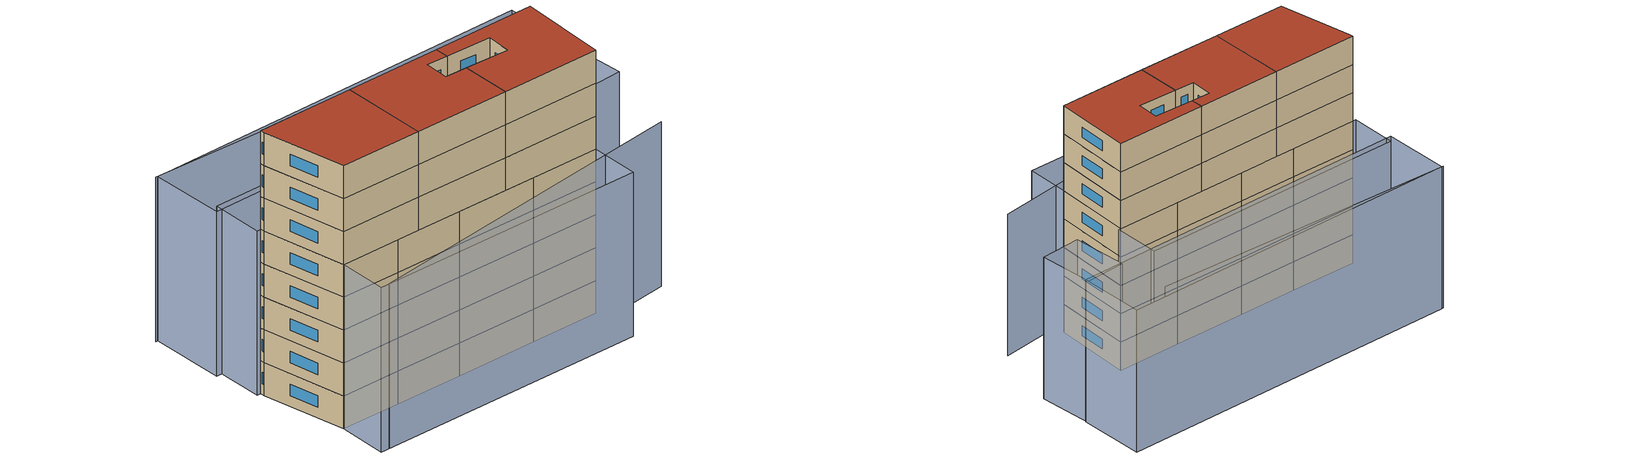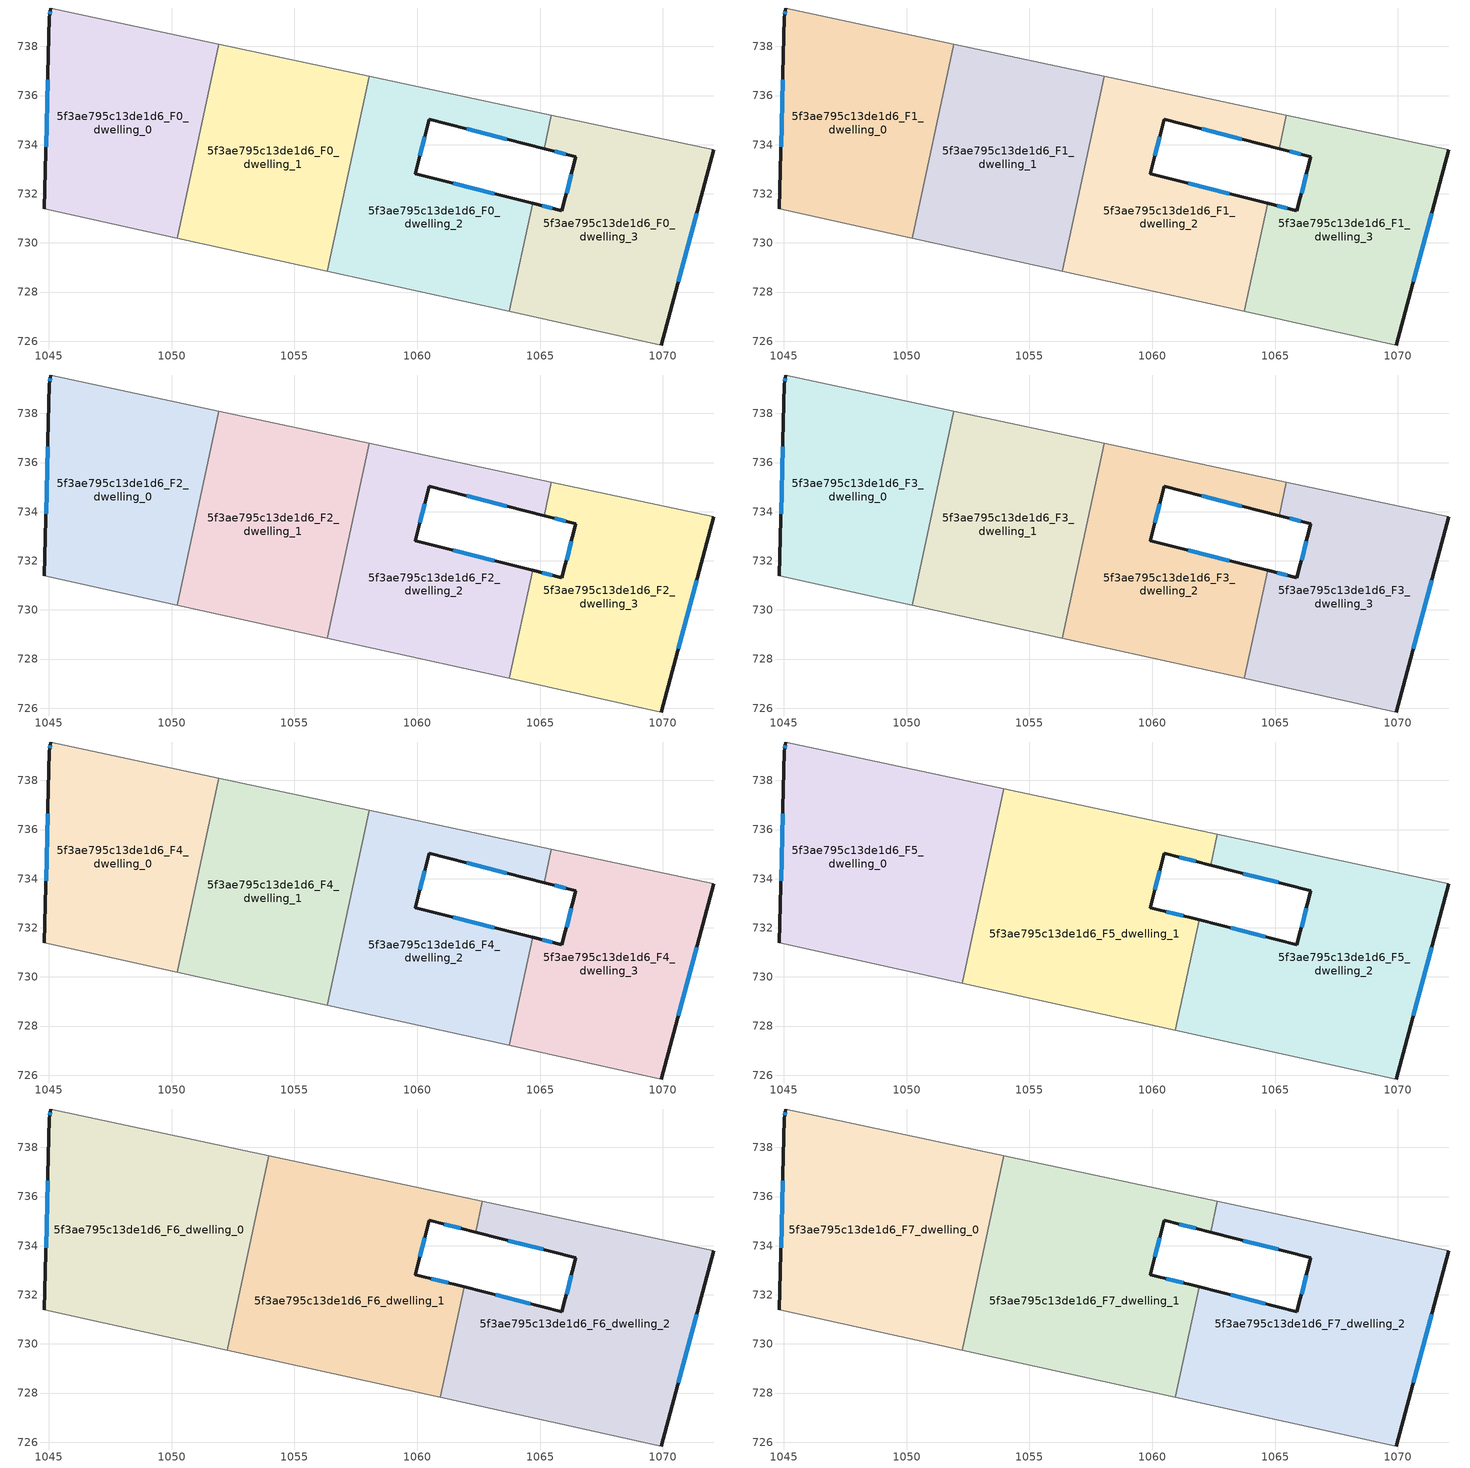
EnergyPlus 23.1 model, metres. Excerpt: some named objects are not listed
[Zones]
5f3ae795c13de1d6_F0_dwelling_0
 floor ground (EU_floor_Construction): 1051.92,738.1 1050.23,730.19 1044.82,731.38 1045.02,739.18 1045.07,739.56 z0
 wall outside (EU_wall_Construction): 1045.07,739.56 1045.02,739.18 1044.82,731.38 z0:3
 wall adiabatic (EU_wall_Construction): 1044.82,731.38 1050.23,730.19 / 1051.92,738.1 1045.07,739.56 z0:3
 wall to 5f3ae795c13de1d6_F0_dwelling_1 (EU_wall_Construction): 1050.23,730.19 1051.92,738.1 z0:3
 window (EU_Window_Construction): 1044.96,736.65 1044.89,733.92 / 1045.06,739.44 1045.04,739.31 z0.98:2.02
5f3ae795c13de1d6_F0_dwelling_1
 floor ground (EU_floor_Construction): 1058.04,736.79 1056.34,728.84 1050.23,730.19 1051.92,738.1 z0
 wall adiabatic (EU_wall_Construction): 1058.04,736.79 1051.92,738.1 / 1050.23,730.19 1056.34,728.84 z0:3
 wall to 5f3ae795c13de1d6_F0_dwelling_2 (EU_wall_Construction): 1056.34,728.84 1058.04,736.79 z0:3
5f3ae795c13de1d6_F0_dwelling_2
 floor ground (EU_floor_Construction): 1065.46,735.2 1065.17,733.84 1060.49,735.03 1059.91,732.82 1064.69,731.62 1063.75,727.21 1056.34,728.84 1058.04,736.79 z0
 wall outside (EU_wall_Construction): 1064.69,731.62 1059.91,732.82 1060.49,735.03 1065.17,733.84 z0:3
 wall to 5f3ae795c13de1d6_F0_dwelling_3 (EU_wall_Construction): 1063.75,727.21 1064.69,731.62 / 1065.17,733.84 1065.46,735.2 z0:3
 wall adiabatic (EU_wall_Construction): 1056.34,728.84 1063.75,727.21 / 1065.46,735.2 1058.04,736.79 z0:3
 window (EU_Window_Construction): 1060.1,733.54 1060.3,734.32 / 1063.14,732.01 1061.47,732.43 / 1062.01,734.64 1063.65,734.23 z0.98:2.02
5f3ae795c13de1d6_F0_dwelling_3
 floor ground (EU_floor_Construction): 1072.06,733.78 1069.94,725.84 1063.75,727.21 1064.69,731.62 1065.89,731.31 1066.46,733.5 1065.17,733.84 1065.46,735.2 z0
 wall outside (EU_wall_Construction): 1065.17,733.84 1066.46,733.5 1065.89,731.31 1064.69,731.62 / 1069.94,725.84 1072.06,733.78 z0:3
 wall adiabatic (EU_wall_Construction): 1072.06,733.78 1065.46,735.2 / 1063.75,727.21 1069.94,725.84 z0:3
 window (EU_Window_Construction): 1065.5,731.41 1065.08,731.52 / 1066.28,732.79 1066.08,732.03 / 1065.59,733.73 1066.04,733.61 / 1070.63,728.43 1071.37,731.2 z0.98:2.02
5f3ae795c13de1d6_F1_dwelling_0
 floor to 5f3ae795c13de1d6_F0_dwelling_0 (EU_floor_Construction): 1051.92,738.1 1050.23,730.19 1044.82,731.38 1045.02,739.18 1045.07,739.56 z3
 wall outside (EU_wall_Construction): 1045.07,739.56 1045.02,739.18 1044.82,731.38 z3:6
 wall adiabatic (EU_wall_Construction): 1044.82,731.38 1050.23,730.19 / 1051.92,738.1 1045.07,739.56 z3:6
 wall to 5f3ae795c13de1d6_F1_dwelling_1 (EU_wall_Construction): 1050.23,730.19 1051.92,738.1 z3:6
 window (EU_Window_Construction): 1044.96,736.65 1044.89,733.92 / 1045.06,739.44 1045.04,739.31 z3.98:5.02
5f3ae795c13de1d6_F1_dwelling_1
 floor to 5f3ae795c13de1d6_F0_dwelling_1 (EU_floor_Construction): 1058.04,736.79 1056.34,728.84 1050.23,730.19 1051.92,738.1 z3
 wall adiabatic (EU_wall_Construction): 1058.04,736.79 1051.92,738.1 / 1050.23,730.19 1056.34,728.84 z3:6
 wall to 5f3ae795c13de1d6_F1_dwelling_2 (EU_wall_Construction): 1056.34,728.84 1058.04,736.79 z3:6
5f3ae795c13de1d6_F1_dwelling_2
 floor to 5f3ae795c13de1d6_F0_dwelling_2 (EU_floor_Construction): 1065.46,735.2 1065.17,733.84 1060.49,735.03 1059.91,732.82 1064.69,731.62 1063.75,727.21 1056.34,728.84 1058.04,736.79 z3
 wall outside (EU_wall_Construction): 1064.69,731.62 1059.91,732.82 1060.49,735.03 1065.17,733.84 z3:6
 wall to 5f3ae795c13de1d6_F1_dwelling_3 (EU_wall_Construction): 1063.75,727.21 1064.69,731.62 / 1065.17,733.84 1065.46,735.2 z3:6
 wall adiabatic (EU_wall_Construction): 1056.34,728.84 1063.75,727.21 / 1065.46,735.2 1058.04,736.79 z3:6
 window (EU_Window_Construction): 1060.1,733.54 1060.3,734.32 / 1063.14,732.01 1061.47,732.43 / 1062.01,734.64 1063.65,734.23 z3.98:5.02
5f3ae795c13de1d6_F1_dwelling_3
 floor to 5f3ae795c13de1d6_F0_dwelling_3 (EU_floor_Construction): 1072.06,733.78 1069.94,725.84 1063.75,727.21 1064.69,731.62 1065.89,731.31 1066.46,733.5 1065.17,733.84 1065.46,735.2 z3
 wall outside (EU_wall_Construction): 1065.17,733.84 1066.46,733.5 1065.89,731.31 1064.69,731.62 / 1069.94,725.84 1072.06,733.78 z3:6
 wall adiabatic (EU_wall_Construction): 1072.06,733.78 1065.46,735.2 / 1063.75,727.21 1069.94,725.84 z3:6
 window (EU_Window_Construction): 1065.5,731.41 1065.08,731.52 / 1066.28,732.79 1066.08,732.03 / 1065.59,733.73 1066.04,733.61 / 1070.63,728.43 1071.37,731.2 z3.98:5.02
5f3ae795c13de1d6_F2_dwelling_0
 floor to 5f3ae795c13de1d6_F1_dwelling_0 (EU_floor_Construction): 1051.92,738.1 1050.23,730.19 1044.82,731.38 1045.02,739.18 1045.07,739.56 z6
 wall outside (EU_wall_Construction): 1045.07,739.56 1045.02,739.18 1044.82,731.38 z6:9
 wall adiabatic (EU_wall_Construction): 1044.82,731.38 1050.23,730.19 / 1051.92,738.1 1045.07,739.56 z6:9
 wall to 5f3ae795c13de1d6_F2_dwelling_1 (EU_wall_Construction): 1050.23,730.19 1051.92,738.1 z6:9
 window (EU_Window_Construction): 1044.96,736.65 1044.89,733.92 / 1045.06,739.44 1045.04,739.31 z6.98:8.02
5f3ae795c13de1d6_F2_dwelling_1
 floor to 5f3ae795c13de1d6_F1_dwelling_1 (EU_floor_Construction): 1058.04,736.79 1056.34,728.84 1050.23,730.19 1051.92,738.1 z6
 wall adiabatic (EU_wall_Construction): 1058.04,736.79 1051.92,738.1 / 1050.23,730.19 1056.34,728.84 z6:9
 wall to 5f3ae795c13de1d6_F2_dwelling_2 (EU_wall_Construction): 1056.34,728.84 1058.04,736.79 z6:9
5f3ae795c13de1d6_F2_dwelling_2
 floor to 5f3ae795c13de1d6_F1_dwelling_2 (EU_floor_Construction): 1065.46,735.2 1065.17,733.84 1060.49,735.03 1059.91,732.82 1064.69,731.62 1063.75,727.21 1056.34,728.84 1058.04,736.79 z6
 wall outside (EU_wall_Construction): 1064.69,731.62 1059.91,732.82 1060.49,735.03 1065.17,733.84 z6:9
 wall to 5f3ae795c13de1d6_F2_dwelling_3 (EU_wall_Construction): 1063.75,727.21 1064.69,731.62 / 1065.17,733.84 1065.46,735.2 z6:9
 wall adiabatic (EU_wall_Construction): 1056.34,728.84 1063.75,727.21 / 1065.46,735.2 1058.04,736.79 z6:9
 window (EU_Window_Construction): 1060.1,733.54 1060.3,734.32 / 1063.14,732.01 1061.47,732.43 / 1062.01,734.64 1063.65,734.23 z6.98:8.02
5f3ae795c13de1d6_F2_dwelling_3
 floor to 5f3ae795c13de1d6_F1_dwelling_3 (EU_floor_Construction): 1072.06,733.78 1069.94,725.84 1063.75,727.21 1064.69,731.62 1065.89,731.31 1066.46,733.5 1065.17,733.84 1065.46,735.2 z6
 wall outside (EU_wall_Construction): 1065.17,733.84 1066.46,733.5 1065.89,731.31 1064.69,731.62 / 1069.94,725.84 1072.06,733.78 z6:9
 wall adiabatic (EU_wall_Construction): 1072.06,733.78 1065.46,735.2 / 1063.75,727.21 1069.94,725.84 z6:9
 window (EU_Window_Construction): 1065.5,731.41 1065.08,731.52 / 1066.28,732.79 1066.08,732.03 / 1065.59,733.73 1066.04,733.61 / 1070.63,728.43 1071.37,731.2 z6.98:8.02
5f3ae795c13de1d6_F3_dwelling_0
 floor to 5f3ae795c13de1d6_F2_dwelling_0 (EU_floor_Construction): 1051.92,738.1 1050.23,730.19 1044.82,731.38 1045.02,739.18 1045.07,739.56 z9
 wall outside (EU_wall_Construction): 1045.07,739.56 1045.02,739.18 1044.82,731.38 z9:12
 wall adiabatic (EU_wall_Construction): 1044.82,731.38 1050.23,730.19 / 1051.92,738.1 1045.07,739.56 z9:12
 wall to 5f3ae795c13de1d6_F3_dwelling_1 (EU_wall_Construction): 1050.23,730.19 1051.92,738.1 z9:12
 window (EU_Window_Construction): 1044.96,736.65 1044.89,733.92 / 1045.06,739.44 1045.04,739.31 z9.98:11.02
5f3ae795c13de1d6_F3_dwelling_1
 floor to 5f3ae795c13de1d6_F2_dwelling_1 (EU_floor_Construction): 1058.04,736.79 1056.34,728.84 1050.23,730.19 1051.92,738.1 z9
 wall adiabatic (EU_wall_Construction): 1058.04,736.79 1051.92,738.1 / 1050.23,730.19 1056.34,728.84 z9:12
 wall to 5f3ae795c13de1d6_F3_dwelling_2 (EU_wall_Construction): 1056.34,728.84 1058.04,736.79 z9:12
5f3ae795c13de1d6_F3_dwelling_2
 floor to 5f3ae795c13de1d6_F2_dwelling_2 (EU_floor_Construction): 1065.46,735.2 1065.17,733.84 1060.49,735.03 1059.91,732.82 1064.69,731.62 1063.75,727.21 1056.34,728.84 1058.04,736.79 z9
 wall outside (EU_wall_Construction): 1064.69,731.62 1059.91,732.82 1060.49,735.03 1065.17,733.84 z9:12
 wall to 5f3ae795c13de1d6_F3_dwelling_3 (EU_wall_Construction): 1063.75,727.21 1064.69,731.62 / 1065.17,733.84 1065.46,735.2 z9:12
 wall adiabatic (EU_wall_Construction): 1056.34,728.84 1063.75,727.21 / 1065.46,735.2 1058.04,736.79 z9:12
 window (EU_Window_Construction): 1060.1,733.54 1060.3,734.32 / 1063.14,732.01 1061.47,732.43 / 1062.01,734.64 1063.65,734.23 z9.98:11.02
5f3ae795c13de1d6_F3_dwelling_3
 floor to 5f3ae795c13de1d6_F2_dwelling_3 (EU_floor_Construction): 1072.06,733.78 1069.94,725.84 1063.75,727.21 1064.69,731.62 1065.89,731.31 1066.46,733.5 1065.17,733.84 1065.46,735.2 z9
 wall outside (EU_wall_Construction): 1065.17,733.84 1066.46,733.5 1065.89,731.31 1064.69,731.62 / 1069.94,725.84 1072.06,733.78 z9:12
 wall adiabatic (EU_wall_Construction): 1072.06,733.78 1065.46,735.2 / 1063.75,727.21 1069.94,725.84 z9:12
 window (EU_Window_Construction): 1065.5,731.41 1065.08,731.52 / 1066.28,732.79 1066.08,732.03 / 1065.59,733.73 1066.04,733.61 / 1070.63,728.43 1071.37,731.2 z9.98:11.02
5f3ae795c13de1d6_F4_dwelling_0
 floor to 5f3ae795c13de1d6_F3_dwelling_0 (EU_floor_Construction): 1051.92,738.1 1050.23,730.19 1044.82,731.38 1045.02,739.18 1045.07,739.56 z12
 wall outside (EU_wall_Construction): 1045.07,739.56 1045.02,739.18 1044.82,731.38 z12:15
 wall adiabatic (EU_wall_Construction): 1044.82,731.38 1050.23,730.19 / 1051.92,738.1 1045.07,739.56 z12:15
 wall to 5f3ae795c13de1d6_F4_dwelling_1 (EU_wall_Construction): 1050.23,730.19 1051.92,738.1 z12:15
 window (EU_Window_Construction): 1044.96,736.65 1044.89,733.92 / 1045.06,739.44 1045.04,739.31 z12.98:14.02
5f3ae795c13de1d6_F4_dwelling_1
 floor to 5f3ae795c13de1d6_F3_dwelling_1 (EU_floor_Construction): 1058.04,736.79 1056.34,728.84 1050.23,730.19 1051.92,738.1 z12
 wall adiabatic (EU_wall_Construction): 1058.04,736.79 1051.92,738.1 / 1050.23,730.19 1056.34,728.84 z12:15
 wall to 5f3ae795c13de1d6_F4_dwelling_2 (EU_wall_Construction): 1056.34,728.84 1058.04,736.79 z12:15
 ceiling adiabatic (EU_roof_Construction): 1056.34,728.84 1058.04,736.79 1053.96,737.66 1052.27,729.74 z15
5f3ae795c13de1d6_F4_dwelling_2
 floor to 5f3ae795c13de1d6_F3_dwelling_2 (EU_floor_Construction): 1065.46,735.2 1065.17,733.84 1060.49,735.03 1059.91,732.82 1064.69,731.62 1063.75,727.21 1056.34,728.84 1058.04,736.79 z12
 wall outside (EU_wall_Construction): 1064.69,731.62 1059.91,732.82 1060.49,735.03 1065.17,733.84 z12:15
 wall to 5f3ae795c13de1d6_F4_dwelling_3 (EU_wall_Construction): 1063.75,727.21 1064.69,731.62 / 1065.17,733.84 1065.46,735.2 z12:15
 wall adiabatic (EU_wall_Construction): 1056.34,728.84 1063.75,727.21 / 1065.46,735.2 1058.04,736.79 z12:15
 window (EU_Window_Construction): 1060.1,733.54 1060.3,734.32 / 1063.14,732.01 1061.47,732.43 / 1062.01,734.64 1063.65,734.23 z12.98:14.02
 ceiling adiabatic (EU_roof_Construction): 1063.75,727.21 1064.69,731.62 1059.91,732.82 1060.49,735.03 1062.38,734.55 1062.65,735.8 1058.04,736.79 1056.34,728.84 z15
5f3ae795c13de1d6_F4_dwelling_3
 floor to 5f3ae795c13de1d6_F3_dwelling_3 (EU_floor_Construction): 1072.06,733.78 1069.94,725.84 1063.75,727.21 1064.69,731.62 1065.89,731.31 1066.46,733.5 1065.17,733.84 1065.46,735.2 z12
 wall outside (EU_wall_Construction): 1065.17,733.84 1066.46,733.5 1065.89,731.31 1064.69,731.62 / 1069.94,725.84 1072.06,733.78 z12:15
 wall adiabatic (EU_wall_Construction): 1072.06,733.78 1065.46,735.2 / 1063.75,727.21 1069.94,725.84 z12:15
 window (EU_Window_Construction): 1065.5,731.41 1065.08,731.52 / 1066.28,732.79 1066.08,732.03 / 1065.59,733.73 1066.04,733.61 / 1070.63,728.43 1071.37,731.2 z12.98:14.02
5f3ae795c13de1d6_F5_dwelling_0
 floor to 5f3ae795c13de1d6_F4_dwelling_0 (EU_floor_Construction): 1051.92,738.1 1050.23,730.19 1044.82,731.38 1045.02,739.18 1045.07,739.56 z15
 floor to 5f3ae795c13de1d6_F4_dwelling_1 (EU_floor_Construction): 1053.96,737.66 1052.27,729.74 1050.23,730.19 1051.92,738.1 z15
 wall outside (EU_wall_Construction): 1045.07,739.56 1045.02,739.18 1044.82,731.38 z15:18
 wall adiabatic (EU_wall_Construction): 1044.82,731.38 1052.27,729.74 / 1053.96,737.66 1045.07,739.56 z15:18
 wall to 5f3ae795c13de1d6_F5_dwelling_1 (EU_wall_Construction): 1052.27,729.74 1053.96,737.66 z15:18
 window (EU_Window_Construction): 1044.96,736.65 1044.89,733.92 / 1045.06,739.44 1045.04,739.31 z15.98:17.02
5f3ae795c13de1d6_F5_dwelling_1
 floor adiabatic (EU_floor_Construction): 1062.65,735.8 1062.38,734.55 1060.49,735.03 1059.91,732.82 1061.9,732.32 1060.94,727.83 1052.27,729.74 1053.96,737.66 z15
 wall outside (EU_wall_Construction): 1061.9,732.32 1059.91,732.82 1060.49,735.03 1062.38,734.55 z15:18
 wall to 5f3ae795c13de1d6_F5_dwelling_2 (EU_wall_Construction): 1060.94,727.83 1061.9,732.32 / 1062.38,734.55 1062.65,735.8 z15:18
 wall adiabatic (EU_wall_Construction): 1052.27,729.74 1060.94,727.83 / 1062.65,735.8 1053.96,737.66 z15:18
 window (EU_Window_Construction): 1060.1,733.54 1060.3,734.32 / 1061.26,732.48 1060.56,732.66 / 1061.11,734.88 1061.77,734.71 z15.98:17.02
5f3ae795c13de1d6_F5_dwelling_2
 floor to 5f3ae795c13de1d6_F4_dwelling_3 (EU_floor_Construction): 1072.06,733.78 1069.94,725.84 1063.75,727.21 1064.69,731.62 1065.89,731.31 1066.46,733.5 1065.17,733.84 1065.46,735.2 z15
 floor to 5f3ae795c13de1d6_F4_dwelling_2 (EU_floor_Construction): 1065.46,735.2 1065.17,733.84 1062.38,734.55 1062.65,735.8 z15
 floor adiabatic (EU_floor_Construction): 1064.69,731.62 1063.75,727.21 1060.94,727.83 1061.9,732.32 z15
 wall outside (EU_wall_Construction): 1062.38,734.55 1066.46,733.5 1065.89,731.31 1061.9,732.32 / 1069.94,725.84 1072.06,733.78 z15:18
 wall adiabatic (EU_wall_Construction): 1072.06,733.78 1062.65,735.8 / 1060.94,727.83 1069.94,725.84 z15:18
 window (EU_Window_Construction): 1064.59,731.64 1063.2,731.99 / 1066.28,732.79 1066.08,732.03 / 1063.71,734.21 1065.13,733.84 / 1070.63,728.43 1071.37,731.2 z15.98:17.02
5f3ae795c13de1d6_F6_dwelling_0
 floor to 5f3ae795c13de1d6_F5_dwelling_0 (EU_floor_Construction): 1053.96,737.66 1052.27,729.74 1044.82,731.38 1045.02,739.18 1045.07,739.56 z18
 wall outside (EU_wall_Construction): 1045.07,739.56 1045.02,739.18 1044.82,731.38 z18:21
 wall adiabatic (EU_wall_Construction): 1044.82,731.38 1052.27,729.74 / 1053.96,737.66 1045.07,739.56 z18:21
 wall to 5f3ae795c13de1d6_F6_dwelling_1 (EU_wall_Construction): 1052.27,729.74 1053.96,737.66 z18:21
 window (EU_Window_Construction): 1044.96,736.65 1044.89,733.92 / 1045.06,739.44 1045.04,739.31 z18.98:20.02
5f3ae795c13de1d6_F6_dwelling_1
 floor to 5f3ae795c13de1d6_F5_dwelling_1 (EU_floor_Construction): 1062.65,735.8 1062.38,734.55 1060.49,735.03 1059.91,732.82 1061.9,732.32 1060.94,727.83 1052.27,729.74 1053.96,737.66 z18
 wall outside (EU_wall_Construction): 1061.9,732.32 1059.91,732.82 1060.49,735.03 1062.38,734.55 z18:21
 wall to 5f3ae795c13de1d6_F6_dwelling_2 (EU_wall_Construction): 1060.94,727.83 1061.9,732.32 / 1062.38,734.55 1062.65,735.8 z18:21
 wall adiabatic (EU_wall_Construction): 1052.27,729.74 1060.94,727.83 / 1062.65,735.8 1053.96,737.66 z18:21
 window (EU_Window_Construction): 1060.1,733.54 1060.3,734.32 / 1061.26,732.48 1060.56,732.66 / 1061.11,734.88 1061.77,734.71 z18.98:20.02
5f3ae795c13de1d6_F6_dwelling_2
 floor to 5f3ae795c13de1d6_F5_dwelling_2 (EU_floor_Construction): 1072.06,733.78 1069.94,725.84 1060.94,727.83 1061.9,732.32 1065.89,731.31 1066.46,733.5 1062.38,734.55 1062.65,735.8 z18
 wall outside (EU_wall_Construction): 1062.38,734.55 1066.46,733.5 1065.89,731.31 1061.9,732.32 / 1069.94,725.84 1072.06,733.78 z18:21
 wall adiabatic (EU_wall_Construction): 1072.06,733.78 1062.65,735.8 / 1060.94,727.83 1069.94,725.84 z18:21
 window (EU_Window_Construction): 1064.59,731.64 1063.2,731.99 / 1066.28,732.79 1066.08,732.03 / 1063.71,734.21 1065.13,733.84 / 1070.63,728.43 1071.37,731.2 z18.98:20.02
5f3ae795c13de1d6_F7_dwelling_0
 floor to 5f3ae795c13de1d6_F6_dwelling_0 (EU_floor_Construction): 1053.96,737.66 1052.27,729.74 1044.82,731.38 1045.02,739.18 1045.07,739.56 z21
 wall outside (EU_wall_Construction): 1045.07,739.56 1045.02,739.18 1044.82,731.38 z21:24
 wall adiabatic (EU_wall_Construction): 1044.82,731.38 1052.27,729.74 / 1053.96,737.66 1045.07,739.56 z21:24
 wall to 5f3ae795c13de1d6_F7_dwelling_1 (EU_wall_Construction): 1052.27,729.74 1053.96,737.66 z21:24
 window (EU_Window_Construction): 1044.96,736.65 1044.89,733.92 / 1045.06,739.44 1045.04,739.31 z21.98:23.02
 roof outside (EU_roof_Construction): 1052.27,729.74 1053.96,737.66 1045.07,739.56 1045.02,739.18 1044.82,731.38 z24
5f3ae795c13de1d6_F7_dwelling_1
 floor to 5f3ae795c13de1d6_F6_dwelling_1 (EU_floor_Construction): 1062.65,735.8 1062.38,734.55 1060.49,735.03 1059.91,732.82 1061.9,732.32 1060.94,727.83 1052.27,729.74 1053.96,737.66 z21
 wall outside (EU_wall_Construction): 1061.9,732.32 1059.91,732.82 1060.49,735.03 1062.38,734.55 z21:24
 wall to 5f3ae795c13de1d6_F7_dwelling_2 (EU_wall_Construction): 1060.94,727.83 1061.9,732.32 / 1062.38,734.55 1062.65,735.8 z21:24
 wall adiabatic (EU_wall_Construction): 1052.27,729.74 1060.94,727.83 / 1062.65,735.8 1053.96,737.66 z21:24
 window (EU_Window_Construction): 1060.1,733.54 1060.3,734.32 / 1061.26,732.48 1060.56,732.66 / 1061.11,734.88 1061.77,734.71 z21.98:23.02
 roof outside (EU_roof_Construction): 1060.94,727.83 1061.9,732.32 1059.91,732.82 1060.49,735.03 1062.38,734.55 1062.65,735.8 1053.96,737.66 1052.27,729.74 z24
5f3ae795c13de1d6_F7_dwelling_2
 floor to 5f3ae795c13de1d6_F6_dwelling_2 (EU_floor_Construction): 1072.06,733.78 1069.94,725.84 1060.94,727.83 1061.9,732.32 1065.89,731.31 1066.46,733.5 1062.38,734.55 1062.65,735.8 z21
 wall outside (EU_wall_Construction): 1062.38,734.55 1066.46,733.5 1065.89,731.31 1061.9,732.32 / 1069.94,725.84 1072.06,733.78 z21:24
 wall adiabatic (EU_wall_Construction): 1072.06,733.78 1062.65,735.8 / 1060.94,727.83 1069.94,725.84 z21:24
 window (EU_Window_Construction): 1064.59,731.64 1063.2,731.99 / 1066.28,732.79 1066.08,732.03 / 1063.71,734.21 1065.13,733.84 / 1070.63,728.43 1071.37,731.2 z21.98:23.02
 roof outside (EU_roof_Construction): 1069.94,725.84 1072.06,733.78 1062.65,735.8 1062.38,734.55 1066.46,733.5 1065.89,731.31 1061.9,732.32 1060.94,727.83 z24
shading: 1044.68,726.89 1076.14,724.19 / 1077.51,742.83 1046.28,750.6 / 1044.82,731.39 1069.94,725.85 / 1069.94,725.85 1068.99,721.53 / 1068.99,721.53 1043.87,727.06 / 1043.87,727.06 1044.82,731.39 / 1080.85,736.76 1079.99,731.12 / 1079.99,731.12 1075.82,731.76 / 1075.82,731.76 1076.68,737.39 / 1076.68,737.39 1080.85,736.76 / 1072.28,733.74 1044.72,739.64 / 1044.72,739.64 1045.73,744.33 / 1045.73,744.33 1073.29,738.43 / 1073.29,738.43 1072.28,733.74 / 1080.8,736.43 1045.07,743.84 / 1045.07,743.84 1046.46,750.55 / 1046.46,750.55 1082.19,743.14 / 1082.19,743.14 1080.8,736.43 z0:15
[Building]
EU S2 Campaign: North Axis=0; Terrain=City; Solar Distribution=FullExterior
[Site:Location]
Bologna: Latitude=44.5; Longitude=11.25; Time Zone=1; Elevation=37
[SizingPeriod:WeatherFileDays]
AnnualSizingPeriod: Begin Month=1; Begin Day of Month=1; End Month=12; End Day of Month=31; Day of Week for Start Day=Monday; Use Weather File Daylight Saving Period=No; Use Weather File Rain and Snow Indicators=No
[MATERIAL]
EU_InternalMass_Material: Roughness=MediumRough; Thickness=0.1; Conductivity=1; Density=1800; Specific Heat=900; Thermal Absorptance=0.9; Solar Absorptance=0.7; Visible Absorptance=0.7
[MATERIAL:NOMASS] Roughness=MediumRough; Thermal Absorptance=0.9; Solar Absorptance=0.7; Visible Absorptance=0.7
Name | Thermal Resistance
EU_wall_NoMass | 0.905828
EU_roof_NoMass | 0.37593
EU_floor_NoMass | 0.67114
[WINDOWMATERIAL:SIMPLEGLAZINGSYSTEM]
EU_Window_SimpleGlazing: UFactor=4.52486; Solar Heat Gain Coefficient=0.85; Visible Transmittance=0.85
[CONSTRUCTION]
EU_wall_Construction: EU_wall_NoMass
EU_roof_Construction: EU_roof_NoMass
EU_floor_Construction: EU_floor_NoMass
EU_Window_Construction: EU_Window_SimpleGlazing
EU_InternalMass_Construction: EU_InternalMass_Material
[ZONE] Type=1; Multiplier=1; Ceiling Height=autocalculate; Floor Area=autocalculate; Part of Total Floor Area=Yes
Name | Volume
5f3ae795c13de1d6_F0_dwelling_0; 5f3ae795c13de1d6_F1_dwelling_0; 5f3ae795c13de1d6_F2_dwelling_0; 5f3ae795c13de1d6_F3_dwelling_0; 5f3ae795c13de1d6_F4_dwelling_0 | 152.116
5f3ae795c13de1d6_F5_dwelling_0; 5f3ae795c13de1d6_F6_dwelling_0; 5f3ae795c13de1d6_F7_dwelling_0 | 202.832
5f3ae795c13de1d6_F0_dwelling_1; 5f3ae795c13de1d6_F1_dwelling_1; 5f3ae795c13de1d6_F2_dwelling_1; 5f3ae795c13de1d6_F3_dwelling_1; 5f3ae795c13de1d6_F4_dwelling_1 | 152.134
5f3ae795c13de1d6_F5_dwelling_1; 5f3ae795c13de1d6_F6_dwelling_1; 5f3ae795c13de1d6_F7_dwelling_1 | 202.824
5f3ae795c13de1d6_F0_dwelling_2; 5f3ae795c13de1d6_F1_dwelling_2; 5f3ae795c13de1d6_F2_dwelling_2; 5f3ae795c13de1d6_F3_dwelling_2; 5f3ae795c13de1d6_F4_dwelling_2 | 152.122
5f3ae795c13de1d6_F5_dwelling_2; 5f3ae795c13de1d6_F6_dwelling_2; 5f3ae795c13de1d6_F7_dwelling_2 | 202.841
5f3ae795c13de1d6_F0_dwelling_3; 5f3ae795c13de1d6_F1_dwelling_3; 5f3ae795c13de1d6_F2_dwelling_3; 5f3ae795c13de1d6_F3_dwelling_3; 5f3ae795c13de1d6_F4_dwelling_3 | 152.115
[INTERNALMASS] Construction=EU_InternalMass_Construction
Name | Zone or ZoneList | Surface Area
5f3ae795c13de1d6_F0_dwelling_0_EU_InternalMass | 5f3ae795c13de1d6_F0_dwelling_0 | 50.7047
5f3ae795c13de1d6_F0_dwelling_1_EU_InternalMass | 5f3ae795c13de1d6_F0_dwelling_1 | 50.7117
5f3ae795c13de1d6_F0_dwelling_2_EU_InternalMass | 5f3ae795c13de1d6_F0_dwelling_2 | 50.7076
5f3ae795c13de1d6_F0_dwelling_3_EU_InternalMass | 5f3ae795c13de1d6_F0_dwelling_3 | 50.7045
5f3ae795c13de1d6_F1_dwelling_0_EU_InternalMass | 5f3ae795c13de1d6_F1_dwelling_0 | 50.7047
5f3ae795c13de1d6_F1_dwelling_1_EU_InternalMass | 5f3ae795c13de1d6_F1_dwelling_1 | 50.7117
5f3ae795c13de1d6_F1_dwelling_2_EU_InternalMass | 5f3ae795c13de1d6_F1_dwelling_2 | 50.7076
5f3ae795c13de1d6_F1_dwelling_3_EU_InternalMass | 5f3ae795c13de1d6_F1_dwelling_3 | 50.7045
5f3ae795c13de1d6_F2_dwelling_0_EU_InternalMass | 5f3ae795c13de1d6_F2_dwelling_0 | 50.7047
5f3ae795c13de1d6_F2_dwelling_1_EU_InternalMass | 5f3ae795c13de1d6_F2_dwelling_1 | 50.7117
5f3ae795c13de1d6_F2_dwelling_2_EU_InternalMass | 5f3ae795c13de1d6_F2_dwelling_2 | 50.7076
5f3ae795c13de1d6_F2_dwelling_3_EU_InternalMass | 5f3ae795c13de1d6_F2_dwelling_3 | 50.7045
5f3ae795c13de1d6_F3_dwelling_0_EU_InternalMass | 5f3ae795c13de1d6_F3_dwelling_0 | 50.7047
5f3ae795c13de1d6_F3_dwelling_1_EU_InternalMass | 5f3ae795c13de1d6_F3_dwelling_1 | 50.7117
5f3ae795c13de1d6_F3_dwelling_2_EU_InternalMass | 5f3ae795c13de1d6_F3_dwelling_2 | 50.7076
5f3ae795c13de1d6_F3_dwelling_3_EU_InternalMass | 5f3ae795c13de1d6_F3_dwelling_3 | 50.7045
5f3ae795c13de1d6_F4_dwelling_0_EU_InternalMass | 5f3ae795c13de1d6_F4_dwelling_0 | 50.7047
5f3ae795c13de1d6_F4_dwelling_1_EU_InternalMass | 5f3ae795c13de1d6_F4_dwelling_1 | 50.7117
5f3ae795c13de1d6_F4_dwelling_2_EU_InternalMass | 5f3ae795c13de1d6_F4_dwelling_2 | 50.7076
5f3ae795c13de1d6_F4_dwelling_3_EU_InternalMass | 5f3ae795c13de1d6_F4_dwelling_3 | 50.7045
5f3ae795c13de1d6_F5_dwelling_0_EU_InternalMass | 5f3ae795c13de1d6_F5_dwelling_0 | 67.6101
5f3ae795c13de1d6_F5_dwelling_1_EU_InternalMass | 5f3ae795c13de1d6_F5_dwelling_1 | 67.6084
5f3ae795c13de1d6_F5_dwelling_2_EU_InternalMass | 5f3ae795c13de1d6_F5_dwelling_2 | 67.6134
5f3ae795c13de1d6_F6_dwelling_0_EU_InternalMass | 5f3ae795c13de1d6_F6_dwelling_0 | 67.6101
5f3ae795c13de1d6_F6_dwelling_1_EU_InternalMass | 5f3ae795c13de1d6_F6_dwelling_1 | 67.6084
5f3ae795c13de1d6_F6_dwelling_2_EU_InternalMass | 5f3ae795c13de1d6_F6_dwelling_2 | 67.6134
5f3ae795c13de1d6_F7_dwelling_0_EU_InternalMass | 5f3ae795c13de1d6_F7_dwelling_0 | 67.6101
5f3ae795c13de1d6_F7_dwelling_1_EU_InternalMass | 5f3ae795c13de1d6_F7_dwelling_1 | 67.6084
5f3ae795c13de1d6_F7_dwelling_2_EU_InternalMass | 5f3ae795c13de1d6_F7_dwelling_2 | 67.6134
[OTHEREQUIPMENT] Fuel Type=Electricity; Design Level Calculation Method=Watts/Area; Power per Zone Floor Area=1; Fraction Latent=0; Fraction Radiant=0; Fraction Lost=0; Carbon Dioxide Generation Rate=0; EndUse Subcategory=EU_Step8_InternalGains
Name | Zone or ZoneList or Space or SpaceList | Schedule
EU_Step8_InternalGain_5f3ae795c13de1d6_F0_dwelling_0_f000 | 5f3ae795c13de1d6_F0_dwelling_0 | EU_Step8_GainSchedule_5f3ae795c13de1d6_F0_dwelling_0_f000
EU_Step8_InternalGain_5f3ae795c13de1d6_F0_dwelling_1_f000 | 5f3ae795c13de1d6_F0_dwelling_1 | EU_Step8_GainSchedule_5f3ae795c13de1d6_F0_dwelling_1_f000
EU_Step8_InternalGain_5f3ae795c13de1d6_F0_dwelling_2_f000 | 5f3ae795c13de1d6_F0_dwelling_2 | EU_Step8_GainSchedule_5f3ae795c13de1d6_F0_dwelling_2_f000
EU_Step8_InternalGain_5f3ae795c13de1d6_F0_dwelling_3_f000 | 5f3ae795c13de1d6_F0_dwelling_3 | EU_Step8_GainSchedule_5f3ae795c13de1d6_F0_dwelling_3_f000
EU_Step8_InternalGain_5f3ae795c13de1d6_F1_dwelling_0_f000 | 5f3ae795c13de1d6_F1_dwelling_0 | EU_Step8_GainSchedule_5f3ae795c13de1d6_F1_dwelling_0_f000
EU_Step8_InternalGain_5f3ae795c13de1d6_F1_dwelling_1_f000 | 5f3ae795c13de1d6_F1_dwelling_1 | EU_Step8_GainSchedule_5f3ae795c13de1d6_F1_dwelling_1_f000
EU_Step8_InternalGain_5f3ae795c13de1d6_F1_dwelling_2_f000 | 5f3ae795c13de1d6_F1_dwelling_2 | EU_Step8_GainSchedule_5f3ae795c13de1d6_F1_dwelling_2_f000
EU_Step8_InternalGain_5f3ae795c13de1d6_F1_dwelling_3_f000 | 5f3ae795c13de1d6_F1_dwelling_3 | EU_Step8_GainSchedule_5f3ae795c13de1d6_F1_dwelling_3_f000
EU_Step8_InternalGain_5f3ae795c13de1d6_F2_dwelling_0_f000 | 5f3ae795c13de1d6_F2_dwelling_0 | EU_Step8_GainSchedule_5f3ae795c13de1d6_F2_dwelling_0_f000
EU_Step8_InternalGain_5f3ae795c13de1d6_F2_dwelling_1_f000 | 5f3ae795c13de1d6_F2_dwelling_1 | EU_Step8_GainSchedule_5f3ae795c13de1d6_F2_dwelling_1_f000
EU_Step8_InternalGain_5f3ae795c13de1d6_F2_dwelling_2_f000 | 5f3ae795c13de1d6_F2_dwelling_2 | EU_Step8_GainSchedule_5f3ae795c13de1d6_F2_dwelling_2_f000
EU_Step8_InternalGain_5f3ae795c13de1d6_F2_dwelling_3_f000 | 5f3ae795c13de1d6_F2_dwelling_3 | EU_Step8_GainSchedule_5f3ae795c13de1d6_F2_dwelling_3_f000
EU_Step8_InternalGain_5f3ae795c13de1d6_F3_dwelling_0_f000 | 5f3ae795c13de1d6_F3_dwelling_0 | EU_Step8_GainSchedule_5f3ae795c13de1d6_F3_dwelling_0_f000
EU_Step8_InternalGain_5f3ae795c13de1d6_F3_dwelling_1_f000 | 5f3ae795c13de1d6_F3_dwelling_1 | EU_Step8_GainSchedule_5f3ae795c13de1d6_F3_dwelling_1_f000
EU_Step8_InternalGain_5f3ae795c13de1d6_F3_dwelling_2_f000 | 5f3ae795c13de1d6_F3_dwelling_2 | EU_Step8_GainSchedule_5f3ae795c13de1d6_F3_dwelling_2_f000
EU_Step8_InternalGain_5f3ae795c13de1d6_F3_dwelling_3_f000 | 5f3ae795c13de1d6_F3_dwelling_3 | EU_Step8_GainSchedule_5f3ae795c13de1d6_F3_dwelling_3_f000
EU_Step8_InternalGain_5f3ae795c13de1d6_F4_dwelling_0_f000 | 5f3ae795c13de1d6_F4_dwelling_0 | EU_Step8_GainSchedule_5f3ae795c13de1d6_F4_dwelling_0_f000
EU_Step8_InternalGain_5f3ae795c13de1d6_F4_dwelling_1_f000 | 5f3ae795c13de1d6_F4_dwelling_1 | EU_Step8_GainSchedule_5f3ae795c13de1d6_F4_dwelling_1_f000
EU_Step8_InternalGain_5f3ae795c13de1d6_F4_dwelling_2_f000 | 5f3ae795c13de1d6_F4_dwelling_2 | EU_Step8_GainSchedule_5f3ae795c13de1d6_F4_dwelling_2_f000
EU_Step8_InternalGain_5f3ae795c13de1d6_F4_dwelling_3_f000 | 5f3ae795c13de1d6_F4_dwelling_3 | EU_Step8_GainSchedule_5f3ae795c13de1d6_F4_dwelling_3_f000
EU_Step8_InternalGain_5f3ae795c13de1d6_F5_dwelling_0_f000 | 5f3ae795c13de1d6_F5_dwelling_0 | EU_Step8_GainSchedule_5f3ae795c13de1d6_F5_dwelling_0_f000
EU_Step8_InternalGain_5f3ae795c13de1d6_F5_dwelling_1_f000 | 5f3ae795c13de1d6_F5_dwelling_1 | EU_Step8_GainSchedule_5f3ae795c13de1d6_F5_dwelling_1_f000
EU_Step8_InternalGain_5f3ae795c13de1d6_F5_dwelling_2_f000 | 5f3ae795c13de1d6_F5_dwelling_2 | EU_Step8_GainSchedule_5f3ae795c13de1d6_F5_dwelling_2_f000
EU_Step8_InternalGain_5f3ae795c13de1d6_F6_dwelling_0_f000 | 5f3ae795c13de1d6_F6_dwelling_0 | EU_Step8_GainSchedule_5f3ae795c13de1d6_F6_dwelling_0_f000
EU_Step8_InternalGain_5f3ae795c13de1d6_F6_dwelling_1_f000 | 5f3ae795c13de1d6_F6_dwelling_1 | EU_Step8_GainSchedule_5f3ae795c13de1d6_F6_dwelling_1_f000
EU_Step8_InternalGain_5f3ae795c13de1d6_F6_dwelling_2_f000 | 5f3ae795c13de1d6_F6_dwelling_2 | EU_Step8_GainSchedule_5f3ae795c13de1d6_F6_dwelling_2_f000
EU_Step8_InternalGain_5f3ae795c13de1d6_F7_dwelling_0_f000 | 5f3ae795c13de1d6_F7_dwelling_0 | EU_Step8_GainSchedule_5f3ae795c13de1d6_F7_dwelling_0_f000
EU_Step8_InternalGain_5f3ae795c13de1d6_F7_dwelling_1_f000 | 5f3ae795c13de1d6_F7_dwelling_1 | EU_Step8_GainSchedule_5f3ae795c13de1d6_F7_dwelling_1_f000
EU_Step8_InternalGain_5f3ae795c13de1d6_F7_dwelling_2_f000 | 5f3ae795c13de1d6_F7_dwelling_2 | EU_Step8_GainSchedule_5f3ae795c13de1d6_F7_dwelling_2_f000
[ZONEVENTILATION:DESIGNFLOWRATE] Schedule=EU_AlwaysOn; Design Flow Rate Calculation Method=AirChanges/Hour; Air Changes per Hour=0.73129; Ventilation Type=Natural; Fan Pressure Rise=0; Fan Total Efficiency=1; Constant Term Coefficient=1; Temperature Term Coefficient=0; Velocity Term Coefficient=0; Velocity Squared Term Coefficient=0; Minimum Indoor Temperature=-100; Maximum Indoor Temperature=100; Delta Temperature=-100; Minimum Outdoor Temperature=-100; Maximum Outdoor Temperature=100; Maximum Wind Speed=40
Name | Zone or ZoneList or Space or SpaceList
EU_ConstantAir_5f3ae795c13de1d6_F0_dwelling_0 | 5f3ae795c13de1d6_F0_dwelling_0
EU_ConstantAir_5f3ae795c13de1d6_F0_dwelling_1 | 5f3ae795c13de1d6_F0_dwelling_1
EU_ConstantAir_5f3ae795c13de1d6_F0_dwelling_2 | 5f3ae795c13de1d6_F0_dwelling_2
EU_ConstantAir_5f3ae795c13de1d6_F0_dwelling_3 | 5f3ae795c13de1d6_F0_dwelling_3
EU_ConstantAir_5f3ae795c13de1d6_F1_dwelling_0 | 5f3ae795c13de1d6_F1_dwelling_0
EU_ConstantAir_5f3ae795c13de1d6_F1_dwelling_1 | 5f3ae795c13de1d6_F1_dwelling_1
EU_ConstantAir_5f3ae795c13de1d6_F1_dwelling_2 | 5f3ae795c13de1d6_F1_dwelling_2
EU_ConstantAir_5f3ae795c13de1d6_F1_dwelling_3 | 5f3ae795c13de1d6_F1_dwelling_3
EU_ConstantAir_5f3ae795c13de1d6_F2_dwelling_0 | 5f3ae795c13de1d6_F2_dwelling_0
EU_ConstantAir_5f3ae795c13de1d6_F2_dwelling_1 | 5f3ae795c13de1d6_F2_dwelling_1
EU_ConstantAir_5f3ae795c13de1d6_F2_dwelling_2 | 5f3ae795c13de1d6_F2_dwelling_2
EU_ConstantAir_5f3ae795c13de1d6_F2_dwelling_3 | 5f3ae795c13de1d6_F2_dwelling_3
EU_ConstantAir_5f3ae795c13de1d6_F3_dwelling_0 | 5f3ae795c13de1d6_F3_dwelling_0
EU_ConstantAir_5f3ae795c13de1d6_F3_dwelling_1 | 5f3ae795c13de1d6_F3_dwelling_1
EU_ConstantAir_5f3ae795c13de1d6_F3_dwelling_2 | 5f3ae795c13de1d6_F3_dwelling_2
EU_ConstantAir_5f3ae795c13de1d6_F3_dwelling_3 | 5f3ae795c13de1d6_F3_dwelling_3
EU_ConstantAir_5f3ae795c13de1d6_F4_dwelling_0 | 5f3ae795c13de1d6_F4_dwelling_0
EU_ConstantAir_5f3ae795c13de1d6_F4_dwelling_1 | 5f3ae795c13de1d6_F4_dwelling_1
EU_ConstantAir_5f3ae795c13de1d6_F4_dwelling_2 | 5f3ae795c13de1d6_F4_dwelling_2
EU_ConstantAir_5f3ae795c13de1d6_F4_dwelling_3 | 5f3ae795c13de1d6_F4_dwelling_3
EU_ConstantAir_5f3ae795c13de1d6_F5_dwelling_0 | 5f3ae795c13de1d6_F5_dwelling_0
EU_ConstantAir_5f3ae795c13de1d6_F5_dwelling_1 | 5f3ae795c13de1d6_F5_dwelling_1
EU_ConstantAir_5f3ae795c13de1d6_F5_dwelling_2 | 5f3ae795c13de1d6_F5_dwelling_2
EU_ConstantAir_5f3ae795c13de1d6_F6_dwelling_0 | 5f3ae795c13de1d6_F6_dwelling_0
EU_ConstantAir_5f3ae795c13de1d6_F6_dwelling_1 | 5f3ae795c13de1d6_F6_dwelling_1
EU_ConstantAir_5f3ae795c13de1d6_F6_dwelling_2 | 5f3ae795c13de1d6_F6_dwelling_2
EU_ConstantAir_5f3ae795c13de1d6_F7_dwelling_0 | 5f3ae795c13de1d6_F7_dwelling_0
EU_ConstantAir_5f3ae795c13de1d6_F7_dwelling_1 | 5f3ae795c13de1d6_F7_dwelling_1
EU_ConstantAir_5f3ae795c13de1d6_F7_dwelling_2 | 5f3ae795c13de1d6_F7_dwelling_2
[HVACTEMPLATE:ZONE:IDEALLOADSAIRSYSTEM] System Availability Schedule=EU_AlwaysOn; Maximum Heating Supply Air Temperature=50; Minimum Cooling Supply Air Temperature=13; Maximum Heating Supply Air Humidity Ratio=0.0156; Minimum Cooling Supply Air Humidity Ratio=0.0077; Heating Limit=NoLimit; Cooling Limit=NoLimit; Heating Availability Schedule=EU_AlwaysOn; Cooling Availability Schedule=EU_CoolingOff; Dehumidification Control Type=ConstantSensibleHeatRatio; Cooling Sensible Heat Ratio=0.7; Dehumidification Setpoint=60; Humidification Control Type=None; Humidification Setpoint=30; Outdoor Air Method=None; Outdoor Air Flow Rate per Person=0.00944; Outdoor Air Flow Rate per Zone Floor Area=0; Outdoor Air Flow Rate per Zone=0; Demand Controlled Ventilation Type=None; Outdoor Air Economizer Type=NoEconomizer; Heat Recovery Type=None; Sensible Heat Recovery Effectiveness=0.7; Latent Heat Recovery Effectiveness=0.65
Name | Template Thermostat
5f3ae795c13de1d6_F0_dwelling_0 | EU_HeatOnly_5f3ae795c13de1d6_F0_dwelling_0
5f3ae795c13de1d6_F0_dwelling_1 | EU_HeatOnly_5f3ae795c13de1d6_F0_dwelling_1
5f3ae795c13de1d6_F0_dwelling_2 | EU_HeatOnly_5f3ae795c13de1d6_F0_dwelling_2
5f3ae795c13de1d6_F0_dwelling_3 | EU_HeatOnly_5f3ae795c13de1d6_F0_dwelling_3
5f3ae795c13de1d6_F1_dwelling_0 | EU_HeatOnly_5f3ae795c13de1d6_F1_dwelling_0
5f3ae795c13de1d6_F1_dwelling_1 | EU_HeatOnly_5f3ae795c13de1d6_F1_dwelling_1
5f3ae795c13de1d6_F1_dwelling_2 | EU_HeatOnly_5f3ae795c13de1d6_F1_dwelling_2
5f3ae795c13de1d6_F1_dwelling_3 | EU_HeatOnly_5f3ae795c13de1d6_F1_dwelling_3
5f3ae795c13de1d6_F2_dwelling_0 | EU_HeatOnly_5f3ae795c13de1d6_F2_dwelling_0
5f3ae795c13de1d6_F2_dwelling_1 | EU_HeatOnly_5f3ae795c13de1d6_F2_dwelling_1
5f3ae795c13de1d6_F2_dwelling_2 | EU_HeatOnly_5f3ae795c13de1d6_F2_dwelling_2
5f3ae795c13de1d6_F2_dwelling_3 | EU_HeatOnly_5f3ae795c13de1d6_F2_dwelling_3
5f3ae795c13de1d6_F3_dwelling_0 | EU_HeatOnly_5f3ae795c13de1d6_F3_dwelling_0
5f3ae795c13de1d6_F3_dwelling_1 | EU_HeatOnly_5f3ae795c13de1d6_F3_dwelling_1
5f3ae795c13de1d6_F3_dwelling_2 | EU_HeatOnly_5f3ae795c13de1d6_F3_dwelling_2
5f3ae795c13de1d6_F3_dwelling_3 | EU_HeatOnly_5f3ae795c13de1d6_F3_dwelling_3
5f3ae795c13de1d6_F4_dwelling_0 | EU_HeatOnly_5f3ae795c13de1d6_F4_dwelling_0
5f3ae795c13de1d6_F4_dwelling_1 | EU_HeatOnly_5f3ae795c13de1d6_F4_dwelling_1
5f3ae795c13de1d6_F4_dwelling_2 | EU_HeatOnly_5f3ae795c13de1d6_F4_dwelling_2
5f3ae795c13de1d6_F4_dwelling_3 | EU_HeatOnly_5f3ae795c13de1d6_F4_dwelling_3
5f3ae795c13de1d6_F5_dwelling_0 | EU_HeatOnly_5f3ae795c13de1d6_F5_dwelling_0
5f3ae795c13de1d6_F5_dwelling_1 | EU_HeatOnly_5f3ae795c13de1d6_F5_dwelling_1
5f3ae795c13de1d6_F5_dwelling_2 | EU_HeatOnly_5f3ae795c13de1d6_F5_dwelling_2
5f3ae795c13de1d6_F6_dwelling_0 | EU_HeatOnly_5f3ae795c13de1d6_F6_dwelling_0
5f3ae795c13de1d6_F6_dwelling_1 | EU_HeatOnly_5f3ae795c13de1d6_F6_dwelling_1
5f3ae795c13de1d6_F6_dwelling_2 | EU_HeatOnly_5f3ae795c13de1d6_F6_dwelling_2
5f3ae795c13de1d6_F7_dwelling_0 | EU_HeatOnly_5f3ae795c13de1d6_F7_dwelling_0
5f3ae795c13de1d6_F7_dwelling_1 | EU_HeatOnly_5f3ae795c13de1d6_F7_dwelling_1
5f3ae795c13de1d6_F7_dwelling_2 | EU_HeatOnly_5f3ae795c13de1d6_F7_dwelling_2
[SIZING:ZONE] Zone Cooling Design Supply Air Temperature Input Method=SupplyAirTemperature; Zone Cooling Design Supply Air Temperature=13; Zone Heating Design Supply Air Temperature Input Method=SupplyAirTemperature; Zone Heating Design Supply Air Temperature=50; Zone Cooling Design Supply Air Humidity Ratio=0.008; Zone Heating Design Supply Air Humidity Ratio=0.008; Cooling Design Air Flow Method=DesignDay; Cooling Design Air Flow Rate=0; Cooling Minimum Air Flow per Zone Floor Area=0.000762; Cooling Minimum Air Flow=0; Cooling Minimum Air Flow Fraction=0.2; Heating Design Air Flow Method=DesignDay; Heating Design Air Flow Rate=0; Heating Maximum Air Flow per Zone Floor Area=0.002032; Heating Maximum Air Flow=0.141576; Heating Maximum Air Flow Fraction=0.3; Account for Dedicated Outdoor Air System=No; Dedicated Outdoor Air System Control Strategy=NeutralSupplyAir; Dedicated Outdoor Air Low Setpoint Temperature for Design=autosize; Dedicated Outdoor Air High Setpoint Temperature for Design=autosize; Zone Load Sizing Method=Sensible Load Only No Latent Load; Zone Latent Cooling Design Supply Air Humidity Ratio Input Method=HumidityRatioDifference; Zone Cooling Design Supply Air Humidity Ratio Difference=0.005; Zone Latent Heating Design Supply Air Humidity Ratio Input Method=HumidityRatioDifference; Zone Humidification Design Supply Air Humidity Ratio Difference=0.005
5f3ae795c13de1d6_F0_dwelling_0; 5f3ae795c13de1d6_F0_dwelling_1; 5f3ae795c13de1d6_F0_dwelling_2; 5f3ae795c13de1d6_F0_dwelling_3; 5f3ae795c13de1d6_F1_dwelling_0; 5f3ae795c13de1d6_F1_dwelling_1; 5f3ae795c13de1d6_F1_dwelling_2; 5f3ae795c13de1d6_F1_dwelling_3; 5f3ae795c13de1d6_F2_dwelling_0; 5f3ae795c13de1d6_F2_dwelling_1; 5f3ae795c13de1d6_F2_dwelling_2; 5f3ae795c13de1d6_F2_dwelling_3; 5f3ae795c13de1d6_F3_dwelling_0; 5f3ae795c13de1d6_F3_dwelling_1; 5f3ae795c13de1d6_F3_dwelling_2; 5f3ae795c13de1d6_F3_dwelling_3; 5f3ae795c13de1d6_F4_dwelling_0; 5f3ae795c13de1d6_F4_dwelling_1; 5f3ae795c13de1d6_F4_dwelling_2; 5f3ae795c13de1d6_F4_dwelling_3; 5f3ae795c13de1d6_F5_dwelling_0; 5f3ae795c13de1d6_F5_dwelling_1; 5f3ae795c13de1d6_F5_dwelling_2; 5f3ae795c13de1d6_F6_dwelling_0; 5f3ae795c13de1d6_F6_dwelling_1; 5f3ae795c13de1d6_F6_dwelling_2; 5f3ae795c13de1d6_F7_dwelling_0; 5f3ae795c13de1d6_F7_dwelling_1; 5f3ae795c13de1d6_F7_dwelling_2
[SCHEDULE:CONSTANT]
Name | Hourly Value
EU_AlwaysOn | 1
EU_CoolingOff | 0
[SCHEDULE:FILE] Column Number=1; Rows to Skip at Top=0; Number of Hours of Data=8760; Column Separator=Comma; Interpolate to Timestep=No; Minutes per Item=60; Adjust Schedule for Daylight Savings=Yes
Name | File
EU_Step8_GainSchedule_5f3ae795c13de1d6_F0_dwelling_0_f000 | ../../schedules/5f3ae795c13de1d6/5f3ae795c13de1d6_F0_dwelling_0_f000_gain.csv
EU_Step8_GainSchedule_5f3ae795c13de1d6_F0_dwelling_1_f000 | ../../schedules/5f3ae795c13de1d6/5f3ae795c13de1d6_F0_dwelling_1_f000_gain.csv
EU_Step8_GainSchedule_5f3ae795c13de1d6_F0_dwelling_2_f000 | ../../schedules/5f3ae795c13de1d6/5f3ae795c13de1d6_F0_dwelling_2_f000_gain.csv
EU_Step8_GainSchedule_5f3ae795c13de1d6_F0_dwelling_3_f000 | ../../schedules/5f3ae795c13de1d6/5f3ae795c13de1d6_F0_dwelling_3_f000_gain.csv
EU_Step8_GainSchedule_5f3ae795c13de1d6_F1_dwelling_0_f000 | ../../schedules/5f3ae795c13de1d6/5f3ae795c13de1d6_F1_dwelling_0_f000_gain.csv
EU_Step8_GainSchedule_5f3ae795c13de1d6_F1_dwelling_1_f000 | ../../schedules/5f3ae795c13de1d6/5f3ae795c13de1d6_F1_dwelling_1_f000_gain.csv
EU_Step8_GainSchedule_5f3ae795c13de1d6_F1_dwelling_2_f000 | ../../schedules/5f3ae795c13de1d6/5f3ae795c13de1d6_F1_dwelling_2_f000_gain.csv
EU_Step8_GainSchedule_5f3ae795c13de1d6_F1_dwelling_3_f000 | ../../schedules/5f3ae795c13de1d6/5f3ae795c13de1d6_F1_dwelling_3_f000_gain.csv
EU_Step8_GainSchedule_5f3ae795c13de1d6_F2_dwelling_0_f000 | ../../schedules/5f3ae795c13de1d6/5f3ae795c13de1d6_F2_dwelling_0_f000_gain.csv
EU_Step8_GainSchedule_5f3ae795c13de1d6_F2_dwelling_1_f000 | ../../schedules/5f3ae795c13de1d6/5f3ae795c13de1d6_F2_dwelling_1_f000_gain.csv
EU_Step8_GainSchedule_5f3ae795c13de1d6_F2_dwelling_2_f000 | ../../schedules/5f3ae795c13de1d6/5f3ae795c13de1d6_F2_dwelling_2_f000_gain.csv
EU_Step8_GainSchedule_5f3ae795c13de1d6_F2_dwelling_3_f000 | ../../schedules/5f3ae795c13de1d6/5f3ae795c13de1d6_F2_dwelling_3_f000_gain.csv
EU_Step8_GainSchedule_5f3ae795c13de1d6_F3_dwelling_0_f000 | ../../schedules/5f3ae795c13de1d6/5f3ae795c13de1d6_F3_dwelling_0_f000_gain.csv
EU_Step8_GainSchedule_5f3ae795c13de1d6_F3_dwelling_1_f000 | ../../schedules/5f3ae795c13de1d6/5f3ae795c13de1d6_F3_dwelling_1_f000_gain.csv
EU_Step8_GainSchedule_5f3ae795c13de1d6_F3_dwelling_2_f000 | ../../schedules/5f3ae795c13de1d6/5f3ae795c13de1d6_F3_dwelling_2_f000_gain.csv
EU_Step8_GainSchedule_5f3ae795c13de1d6_F3_dwelling_3_f000 | ../../schedules/5f3ae795c13de1d6/5f3ae795c13de1d6_F3_dwelling_3_f000_gain.csv
EU_Step8_GainSchedule_5f3ae795c13de1d6_F4_dwelling_0_f000 | ../../schedules/5f3ae795c13de1d6/5f3ae795c13de1d6_F4_dwelling_0_f000_gain.csv
EU_Step8_GainSchedule_5f3ae795c13de1d6_F4_dwelling_1_f000 | ../../schedules/5f3ae795c13de1d6/5f3ae795c13de1d6_F4_dwelling_1_f000_gain.csv
EU_Step8_GainSchedule_5f3ae795c13de1d6_F4_dwelling_2_f000 | ../../schedules/5f3ae795c13de1d6/5f3ae795c13de1d6_F4_dwelling_2_f000_gain.csv
EU_Step8_GainSchedule_5f3ae795c13de1d6_F4_dwelling_3_f000 | ../../schedules/5f3ae795c13de1d6/5f3ae795c13de1d6_F4_dwelling_3_f000_gain.csv
EU_Step8_GainSchedule_5f3ae795c13de1d6_F5_dwelling_0_f000 | ../../schedules/5f3ae795c13de1d6/5f3ae795c13de1d6_F5_dwelling_0_f000_gain.csv
EU_Step8_GainSchedule_5f3ae795c13de1d6_F5_dwelling_1_f000 | ../../schedules/5f3ae795c13de1d6/5f3ae795c13de1d6_F5_dwelling_1_f000_gain.csv
EU_Step8_GainSchedule_5f3ae795c13de1d6_F5_dwelling_2_f000 | ../../schedules/5f3ae795c13de1d6/5f3ae795c13de1d6_F5_dwelling_2_f000_gain.csv
EU_Step8_GainSchedule_5f3ae795c13de1d6_F6_dwelling_0_f000 | ../../schedules/5f3ae795c13de1d6/5f3ae795c13de1d6_F6_dwelling_0_f000_gain.csv
EU_Step8_GainSchedule_5f3ae795c13de1d6_F6_dwelling_1_f000 | ../../schedules/5f3ae795c13de1d6/5f3ae795c13de1d6_F6_dwelling_1_f000_gain.csv
EU_Step8_GainSchedule_5f3ae795c13de1d6_F6_dwelling_2_f000 | ../../schedules/5f3ae795c13de1d6/5f3ae795c13de1d6_F6_dwelling_2_f000_gain.csv
EU_Step8_GainSchedule_5f3ae795c13de1d6_F7_dwelling_0_f000 | ../../schedules/5f3ae795c13de1d6/5f3ae795c13de1d6_F7_dwelling_0_f000_gain.csv
EU_Step8_GainSchedule_5f3ae795c13de1d6_F7_dwelling_1_f000 | ../../schedules/5f3ae795c13de1d6/5f3ae795c13de1d6_F7_dwelling_1_f000_gain.csv
EU_Step8_GainSchedule_5f3ae795c13de1d6_F7_dwelling_2_f000 | ../../schedules/5f3ae795c13de1d6/5f3ae795c13de1d6_F7_dwelling_2_f000_gain.csv
